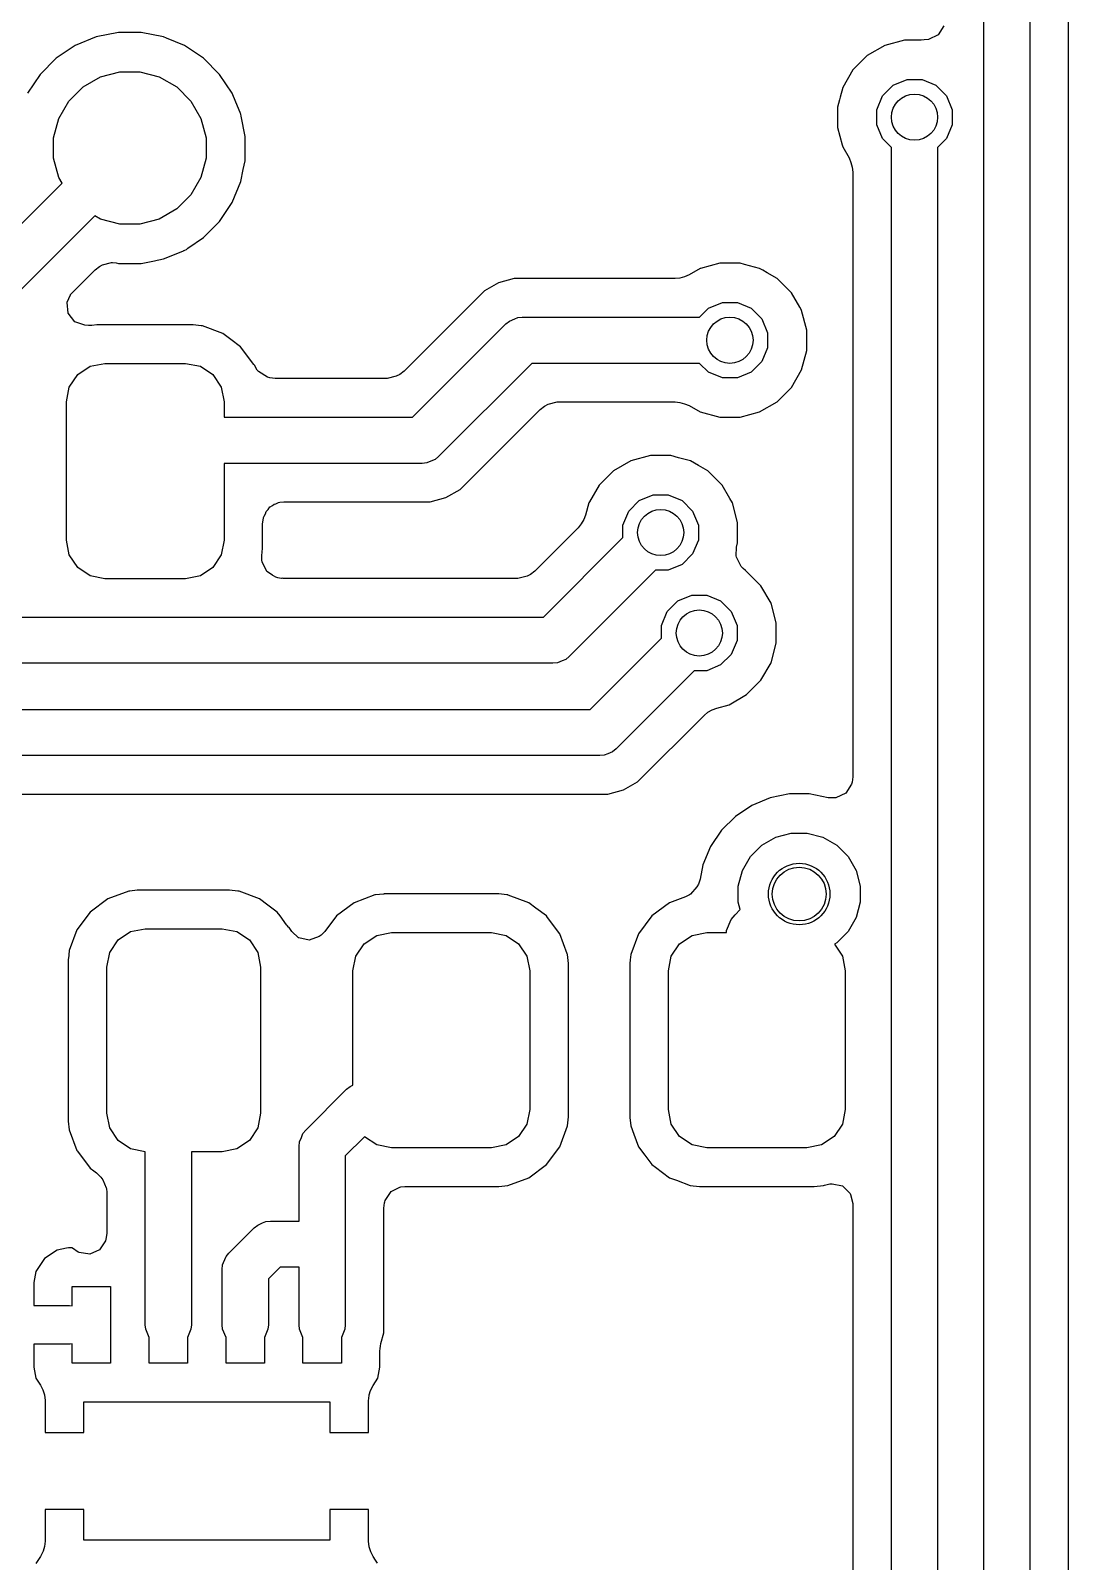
# Model space of a CAD drawing. Header units: inches. Extents: x 0.01 to 5.35, y 0.01 to 3.37.
# Drawn here: x 3.3244 to 3.59, y 1.2456 to 1.6374 of the extents above; entities that cross this region are included whole.
import ezdxf

# ---------------------------------------------------------------- set-up
doc = ezdxf.new("R2010")
doc.units = ezdxf.units.IN
doc.header["$MEASUREMENT"] = 0
doc.layers.add('BLACK', color=250, linetype='CONTINUOUS')

msp = doc.modelspace()

# ---------------------------------------------------------------- linework, layer by layer
at = {"layer": 'BLACK', "linetype": 'CONTINUOUS'}
for p, q in [((3.59, 1.23681), (3.59, 1.75319)), ((3.56835, 1.23724), (3.56835, 1.74945)), ((3.58016, 1.74945), (3.58016, 1.23724)), ((3.55813, 1.63857), (3.55664, 1.63625)), ((3.34122, 1.63573), (3.33585, 1.63351)), ((3.34693, 1.63687), (3.34122, 1.63573)), ((3.34122, 1.63573), (3.34122, 1.63573)), ((3.35275, 1.63687), (3.34693, 1.63687)), ((3.34693, 1.63687), (3.34693, 1.63687)), ((3.34693, 1.63687), (3.34693, 1.63687)), ((3.35846, 1.63573), (3.35275, 1.63687)), ((3.35275, 1.63687), (3.35275, 1.63687)), ((3.35275, 1.63687), (3.35275, 1.63687)), ((3.35919, 1.63543), (3.35846, 1.63573)), ((3.35846, 1.63573), (3.35846, 1.63573)), ((3.35846, 1.63573), (3.35846, 1.63573)), ((3.35846, 1.63573), (3.35846, 1.63573)), ((3.36384, 1.63351), (3.35919, 1.63543)), ((3.54804, 1.6349), (3.54302, 1.63356)), ((3.55237, 1.6349), (3.54804, 1.6349)), ((3.5531, 1.63496), (3.55237, 1.6349)), ((3.55417, 1.63512), (3.5531, 1.63496)), ((3.55664, 1.63625), (3.55417, 1.63512)), ((3.33101, 1.63027), (3.32689, 1.62616)), ((3.33585, 1.63351), (3.33101, 1.63027)), ((3.33101, 1.63027), (3.33101, 1.63027)), ((3.33101, 1.63027), (3.33101, 1.63027)), ((3.33585, 1.63351), (3.33585, 1.63351)), ((3.33585, 1.63351), (3.33585, 1.63351)), ((3.36868, 1.63027), (3.36384, 1.63351)), ((3.36384, 1.63351), (3.36384, 1.63351)), ((3.36384, 1.63351), (3.36384, 1.63351)), ((3.36384, 1.63351), (3.36384, 1.63351)), ((3.36384, 1.63351), (3.36384, 1.63351)), ((3.37279, 1.62616), (3.36868, 1.63027)), ((3.36868, 1.63027), (3.36868, 1.63027)), ((3.36868, 1.63027), (3.36868, 1.63027)), ((3.53853, 1.63096), (3.53486, 1.6273)), ((3.54302, 1.63356), (3.53853, 1.63096)), ((3.53853, 1.63096), (3.53853, 1.63096)), ((3.53853, 1.63096), (3.53853, 1.63096)), ((3.54302, 1.63356), (3.54302, 1.63356)), ((3.32689, 1.62616), (3.32366, 1.62132)), ((3.32689, 1.62616), (3.32689, 1.62616)), ((3.32689, 1.62616), (3.32689, 1.62616)), ((3.34231, 1.62551), (3.34727, 1.62684)), ((3.34727, 1.62684), (3.35241, 1.62684)), ((3.35241, 1.62684), (3.35738, 1.62551)), ((3.37603, 1.62132), (3.37279, 1.62616)), ((3.37279, 1.62616), (3.37279, 1.62616)), ((3.37279, 1.62616), (3.37279, 1.62616)), ((3.53486, 1.6273), (3.53227, 1.6228)), ((3.53486, 1.6273), (3.53486, 1.6273)), ((3.53486, 1.6273), (3.53486, 1.6273)), ((3.33423, 1.61931), (3.33786, 1.62294)), ((3.33786, 1.62294), (3.34231, 1.62551)), ((3.35738, 1.62551), (3.36183, 1.62294)), ((3.36183, 1.62294), (3.36546, 1.61931)), ((3.53227, 1.6228), (3.5316, 1.62033)), ((3.53227, 1.6228), (3.53227, 1.6228)), ((3.53227, 1.6228), (3.53227, 1.6228)), ((3.53227, 1.6228), (3.53227, 1.6228)), ((3.54245, 1.62067), (3.54516, 1.62338)), ((3.54516, 1.62338), (3.54871, 1.62485)), ((3.54871, 1.62485), (3.55255, 1.62485)), ((3.55255, 1.62485), (3.5561, 1.62338)), ((3.5561, 1.62338), (3.55881, 1.62067)), ((3.33166, 1.61486), (3.33423, 1.61931)), ((3.36546, 1.61931), (3.36803, 1.61486)), ((3.37697, 1.61905), (3.37603, 1.62132)), ((3.37603, 1.62132), (3.37603, 1.62132)), ((3.37603, 1.62132), (3.37603, 1.62132)), ((3.37808, 1.61636), (3.37697, 1.61905)), ((3.53142, 1.61964), (3.53093, 1.61779)), ((3.5316, 1.62033), (3.53142, 1.61964)), ((3.54098, 1.61712), (3.54245, 1.62067)), ((3.55881, 1.62067), (3.56028, 1.61712)), ((3.33033, 1.60989), (3.33166, 1.61486)), ((3.36803, 1.61486), (3.36936, 1.60989)), ((3.37816, 1.61616), (3.37808, 1.61636)), ((3.37824, 1.61599), (3.37816, 1.61616)), ((3.37825, 1.61594), (3.37824, 1.61599)), ((3.37834, 1.6155), (3.37825, 1.61594)), ((3.37825, 1.61594), (3.37825, 1.61594)), ((3.37939, 1.61023), (3.37834, 1.6155)), ((3.53093, 1.61779), (3.53093, 1.61779)), ((3.53093, 1.61779), (3.53093, 1.6126)), ((3.54098, 1.61328), (3.54098, 1.61712)), ((3.56028, 1.61712), (3.56028, 1.61328)), ((3.37939, 1.60441), (3.37939, 1.61023)), ((3.53093, 1.6126), (3.53211, 1.60816)), ((3.54245, 1.60973), (3.54098, 1.61328)), ((3.56028, 1.61328), (3.55881, 1.60973)), ((3.33033, 1.60475), (3.33033, 1.60989)), ((3.36936, 1.60989), (3.36936, 1.60475)), ((3.53211, 1.60816), (3.53227, 1.60759)), ((3.53227, 1.60759), (3.53227, 1.60759)), ((3.53227, 1.60759), (3.53389, 1.60479)), ((3.54472, 1.60745), (3.54245, 1.60973)), ((3.54472, 1.09945), (3.54472, 1.60745)), ((3.55881, 1.60973), (3.55654, 1.60745)), ((3.55654, 1.60745), (3.55654, 1.10189)), ((3.33166, 1.59979), (3.33033, 1.60475)), ((3.36936, 1.60475), (3.36803, 1.59979)), ((3.37887, 1.60179), (3.37932, 1.60404)), ((3.37932, 1.60404), (3.37939, 1.60441)), ((3.53389, 1.60479), (3.53437, 1.60361)), ((3.53437, 1.60361), (3.5347, 1.60241)), ((3.5347, 1.60241), (3.53486, 1.60115)), ((3.3325, 1.59833), (3.33166, 1.59979)), ((3.36803, 1.59979), (3.36546, 1.59534)), ((3.37603, 1.59333), (3.37825, 1.5987)), ((3.37825, 1.5987), (3.37887, 1.60179)), ((3.53486, 1.60115), (3.53486, 1.44639)), ((3.30724, 1.57307), (3.3325, 1.59833)), ((3.36546, 1.59534), (3.36183, 1.59171)), ((3.36183, 1.59171), (3.35738, 1.58914)), ((3.37279, 1.58849), (3.37603, 1.59333)), ((3.34085, 1.58998), (3.31386, 1.56299)), ((3.34231, 1.58914), (3.34085, 1.58998)), ((3.34727, 1.58781), (3.34231, 1.58914)), ((3.35241, 1.58781), (3.34727, 1.58781)), ((3.35738, 1.58914), (3.35241, 1.58781)), ((3.36868, 1.58437), (3.37279, 1.58849)), ((3.36465, 1.58168), (3.36868, 1.58437)), ((3.35724, 1.57867), (3.35846, 1.57891)), ((3.35846, 1.57891), (3.3634, 1.58095)), ((3.3634, 1.58095), (3.36358, 1.58103)), ((3.36358, 1.58103), (3.36369, 1.58107)), ((3.36369, 1.58107), (3.36375, 1.5811)), ((3.36375, 1.5811), (3.36393, 1.58118)), ((3.36393, 1.58118), (3.3643, 1.58133)), ((3.3643, 1.58133), (3.36465, 1.58168)), ((3.33516, 1.57034), (3.34097, 1.57615)), ((3.34097, 1.57615), (3.34208, 1.57699)), ((3.34208, 1.57699), (3.34281, 1.57738)), ((3.34281, 1.57738), (3.34511, 1.57798)), ((3.34511, 1.57798), (3.34537, 1.57798)), ((3.34537, 1.57798), (3.34637, 1.57789)), ((3.34637, 1.57789), (3.34693, 1.57778)), ((3.34693, 1.57778), (3.34693, 1.57778)), ((3.34693, 1.57778), (3.35275, 1.57778)), ((3.35275, 1.57778), (3.35618, 1.57846)), ((3.35275, 1.57778), (3.35275, 1.57778)), ((3.35618, 1.57846), (3.35683, 1.57859)), ((3.35683, 1.57859), (3.35724, 1.57867)), ((3.35683, 1.57859), (3.35683, 1.57859)), ((3.49298, 1.57485), (3.4918, 1.57437)), ((3.49578, 1.57647), (3.49298, 1.57485)), ((3.49585, 1.57649), (3.49578, 1.57647)), ((3.50079, 1.57781), (3.49585, 1.57649)), ((3.50598, 1.57781), (3.50079, 1.57781)), ((3.50079, 1.57781), (3.50079, 1.57781)), ((3.50715, 1.5775), (3.50598, 1.57781)), ((3.50598, 1.57781), (3.50598, 1.57781)), ((3.51099, 1.57647), (3.50715, 1.5775)), ((3.50715, 1.5775), (3.50715, 1.5775)), ((3.5118, 1.57601), (3.51099, 1.57647)), ((3.51288, 1.57538), (3.5118, 1.57601)), ((3.51548, 1.57388), (3.51288, 1.57538)), ((3.44415, 1.5728), (3.44055, 1.57073)), ((3.44816, 1.57388), (3.44415, 1.5728)), ((3.44415, 1.5728), (3.44415, 1.5728)), ((3.48934, 1.57388), (3.44816, 1.57388)), ((3.4906, 1.57404), (3.48934, 1.57388)), ((3.4918, 1.57437), (3.4906, 1.57404)), ((3.51915, 1.57021), (3.51548, 1.57388)), ((3.3338, 1.56777), (3.33381, 1.56783)), ((3.33404, 1.56503), (3.3338, 1.56777)), ((3.33381, 1.56783), (3.33466, 1.56976)), ((3.33466, 1.56976), (3.33468, 1.56978)), ((3.33468, 1.56978), (3.33516, 1.57034)), ((3.44055, 1.57073), (3.42004, 1.55021)), ((3.44055, 1.57073), (3.44055, 1.57073)), ((3.44055, 1.57073), (3.44055, 1.57073)), ((3.49792, 1.56629), (3.50147, 1.56776)), ((3.50147, 1.56776), (3.50531, 1.56776)), ((3.50531, 1.56776), (3.50885, 1.56629)), ((3.52126, 1.56656), (3.51915, 1.57021)), ((3.33573, 1.56285), (3.33404, 1.56503)), ((3.44696, 1.56302), (3.44835, 1.5636)), ((3.44835, 1.5636), (3.44908, 1.5639)), ((3.44908, 1.5639), (3.45024, 1.56402)), ((3.45024, 1.56402), (3.49564, 1.56402)), ((3.49564, 1.56402), (3.49792, 1.56629)), ((3.50885, 1.56629), (3.51157, 1.56358)), ((3.51157, 1.56358), (3.51304, 1.56003)), ((3.5216, 1.56597), (3.52126, 1.56656)), ((3.52175, 1.56572), (3.5216, 1.56597)), ((3.52309, 1.5607), (3.52175, 1.56572)), ((3.33832, 1.56194), (3.33573, 1.56285)), ((3.33928, 1.56189), (3.33832, 1.56194)), ((3.34007, 1.56191), (3.33928, 1.56189)), ((3.34142, 1.56205), (3.34007, 1.56191)), ((3.34144, 1.56206), (3.34142, 1.56205)), ((3.34156, 1.56207), (3.34144, 1.56206)), ((3.366, 1.56207), (3.34156, 1.56207)), ((3.36809, 1.56184), (3.366, 1.56207)), ((3.366, 1.56207), (3.366, 1.56207)), ((3.366, 1.56207), (3.366, 1.56207)), ((3.366, 1.56207), (3.366, 1.56207)), ((3.36831, 1.56183), (3.36809, 1.56184)), ((3.36843, 1.56178), (3.36831, 1.56183)), ((3.37365, 1.55983), (3.36843, 1.56178)), ((3.3757, 1.55831), (3.37365, 1.55983)), ((3.37365, 1.55983), (3.37365, 1.55983)), ((3.37365, 1.55983), (3.37365, 1.55983)), ((3.37365, 1.55983), (3.37365, 1.55983)), ((3.4222, 1.53843), (3.44606, 1.56229)), ((3.44606, 1.56229), (3.44696, 1.56302)), ((3.51304, 1.56003), (3.51304, 1.55619)), ((3.52309, 1.55552), (3.52309, 1.5607)), ((3.37819, 1.55644), (3.3757, 1.55831)), ((3.38159, 1.5519), (3.37819, 1.55644)), ((3.37819, 1.55644), (3.37819, 1.55644)), ((3.37819, 1.55644), (3.37819, 1.55644)), ((3.51304, 1.55619), (3.51157, 1.55264)), ((3.52175, 1.5505), (3.52309, 1.55552)), ((3.33649, 1.54932), (3.33968, 1.55146)), ((3.33968, 1.55146), (3.34344, 1.5522)), ((3.34344, 1.5522), (3.36411, 1.5522)), ((3.36411, 1.5522), (3.36788, 1.55146)), ((3.36788, 1.55146), (3.37107, 1.54932)), ((3.38179, 1.55163), (3.38159, 1.5519)), ((3.38159, 1.5519), (3.38159, 1.5519)), ((3.38159, 1.5519), (3.38159, 1.5519)), ((3.38159, 1.5519), (3.38159, 1.5519)), ((3.3818, 1.55162), (3.38179, 1.55163)), ((3.38183, 1.55158), (3.3818, 1.55162)), ((3.38245, 1.55049), (3.38183, 1.55158)), ((3.45268, 1.5522), (3.42882, 1.52834)), ((3.49564, 1.5522), (3.45268, 1.5522)), ((3.49792, 1.54993), (3.49564, 1.5522)), ((3.51157, 1.55264), (3.50885, 1.54993)), ((3.33435, 1.54613), (3.33649, 1.54932)), ((3.37107, 1.54932), (3.37321, 1.54613)), ((3.38275, 1.55015), (3.38245, 1.55049)), ((3.38506, 1.54866), (3.38275, 1.55015)), ((3.38565, 1.54849), (3.38506, 1.54866)), ((3.38703, 1.54829), (3.38565, 1.54849)), ((3.41568, 1.54829), (3.38703, 1.54829)), ((3.41802, 1.54888), (3.41568, 1.54829)), ((3.41893, 1.54938), (3.41802, 1.54888)), ((3.42004, 1.55021), (3.41893, 1.54938)), ((3.50147, 1.54846), (3.49792, 1.54993)), ((3.50531, 1.54846), (3.50147, 1.54846)), ((3.50885, 1.54993), (3.50531, 1.54846)), ((3.51915, 1.54601), (3.52175, 1.5505)), ((3.3336, 1.54236), (3.33435, 1.54613)), ((3.37321, 1.54613), (3.37396, 1.54236)), ((3.51548, 1.54234), (3.51915, 1.54601)), ((3.3336, 1.50693), (3.3336, 1.54236)), ((3.37396, 1.54236), (3.37396, 1.53843)), ((3.43433, 1.5199), (3.45484, 1.54042)), ((3.45484, 1.54042), (3.45595, 1.54125)), ((3.45595, 1.54125), (3.45686, 1.54175)), ((3.45686, 1.54175), (3.4592, 1.54234)), ((3.4592, 1.54234), (3.48934, 1.54234)), ((3.48934, 1.54234), (3.4906, 1.54218)), ((3.4906, 1.54218), (3.4918, 1.54185)), ((3.4918, 1.54185), (3.49298, 1.54137)), ((3.49298, 1.54137), (3.49578, 1.53975)), ((3.49578, 1.53975), (3.49578, 1.53975)), ((3.49578, 1.53975), (3.49578, 1.53975)), ((3.49578, 1.53975), (3.50079, 1.53841)), ((3.50598, 1.53841), (3.51099, 1.53975)), ((3.51099, 1.53975), (3.51548, 1.54234)), ((3.37396, 1.53843), (3.4222, 1.53843)), ((3.50079, 1.53841), (3.50079, 1.53841)), ((3.50079, 1.53841), (3.50598, 1.53841)), ((3.50598, 1.53841), (3.50598, 1.53841)), ((3.42882, 1.52834), (3.42793, 1.52761)), ((3.48308, 1.5286), (3.47806, 1.52726)), ((3.48826, 1.5286), (3.48308, 1.5286)), ((3.49027, 1.52806), (3.48826, 1.5286)), ((3.48826, 1.5286), (3.48826, 1.5286)), ((3.49328, 1.52726), (3.49027, 1.52806)), ((3.42465, 1.52661), (3.37396, 1.52661)), ((3.37396, 1.52661), (3.37396, 1.50693)), ((3.4258, 1.52673), (3.42465, 1.52661)), ((3.42684, 1.52716), (3.4258, 1.52673)), ((3.42793, 1.52761), (3.42684, 1.52716)), ((3.47357, 1.52467), (3.4699, 1.521)), ((3.47806, 1.52726), (3.47357, 1.52467)), ((3.47357, 1.52467), (3.47357, 1.52467)), ((3.47357, 1.52467), (3.47357, 1.52467)), ((3.47806, 1.52726), (3.47806, 1.52726)), ((3.49538, 1.52605), (3.49328, 1.52726)), ((3.49777, 1.52467), (3.49538, 1.52605)), ((3.50144, 1.521), (3.49777, 1.52467)), ((3.4699, 1.521), (3.46745, 1.51675)), ((3.4699, 1.521), (3.4699, 1.521)), ((3.4699, 1.521), (3.4699, 1.521)), ((3.4699, 1.521), (3.4699, 1.521)), ((3.50338, 1.51763), (3.50144, 1.521)), ((3.38638, 1.51582), (3.38674, 1.51615)), ((3.38674, 1.51615), (3.38719, 1.51623)), ((3.38719, 1.51623), (3.38789, 1.51658)), ((3.38789, 1.51658), (3.38819, 1.51664)), ((3.38819, 1.51664), (3.38923, 1.51675)), ((3.38923, 1.51675), (3.42672, 1.51675)), ((3.42672, 1.51675), (3.43073, 1.51783)), ((3.42672, 1.51675), (3.42672, 1.51675)), ((3.43073, 1.51783), (3.43433, 1.5199)), ((3.46731, 1.5165), (3.46647, 1.51338)), ((3.46745, 1.51675), (3.46731, 1.5165)), ((3.46731, 1.5165), (3.46731, 1.5165)), ((3.46731, 1.5165), (3.46731, 1.5165)), ((3.47749, 1.51437), (3.4802, 1.51708)), ((3.4802, 1.51708), (3.48375, 1.51855)), ((3.48375, 1.51855), (3.48759, 1.51855)), ((3.48759, 1.51855), (3.49114, 1.51708)), ((3.49114, 1.51708), (3.49385, 1.51437)), ((3.50403, 1.5165), (3.50338, 1.51763)), ((3.50537, 1.51149), (3.50403, 1.5165)), ((3.50403, 1.5165), (3.50403, 1.5165)), ((3.38382, 1.51117), (3.38402, 1.51254)), ((3.38402, 1.51254), (3.38408, 1.51276)), ((3.38408, 1.51276), (3.38419, 1.51313)), ((3.38419, 1.51313), (3.38454, 1.51368)), ((3.38454, 1.51368), (3.38471, 1.5143)), ((3.38471, 1.5143), (3.38527, 1.51481)), ((3.38527, 1.51481), (3.38568, 1.51545)), ((3.38568, 1.51545), (3.38573, 1.51549)), ((3.38573, 1.51549), (3.38638, 1.51582)), ((3.46598, 1.5122), (3.46536, 1.51112)), ((3.46647, 1.51338), (3.46598, 1.5122)), ((3.47602, 1.51082), (3.47749, 1.51437)), ((3.49385, 1.51437), (3.49532, 1.51082)), ((3.38382, 1.50504), (3.38382, 1.51117)), ((3.46459, 1.51011), (3.45351, 1.49903)), ((3.46536, 1.51112), (3.46459, 1.51011)), ((3.47602, 1.5076), (3.47602, 1.51082)), ((3.49532, 1.51082), (3.49532, 1.50698)), ((3.50537, 1.5063), (3.50537, 1.51149)), ((3.33435, 1.50316), (3.3336, 1.50693)), ((3.37396, 1.50693), (3.37321, 1.50316)), ((3.38367, 1.50369), (3.38382, 1.50504)), ((3.45566, 1.48724), (3.47602, 1.5076)), ((3.49532, 1.50698), (3.49385, 1.50343)), ((3.50498, 1.50295), (3.50506, 1.50514)), ((3.50506, 1.50514), (3.50537, 1.5063)), ((3.33649, 1.49997), (3.33435, 1.50316)), ((3.37321, 1.50316), (3.37107, 1.49997)), ((3.38362, 1.50316), (3.38367, 1.50369)), ((3.38365, 1.50186), (3.38362, 1.50316)), ((3.38373, 1.5014), (3.38365, 1.50186)), ((3.38373, 1.50137), (3.38373, 1.5014)), ((3.38486, 1.49895), (3.38373, 1.50137)), ((3.49114, 1.50071), (3.48759, 1.49924)), ((3.49385, 1.50343), (3.49114, 1.50071)), ((3.50505, 1.50261), (3.50498, 1.50295)), ((3.50631, 1.50017), (3.50505, 1.50261)), ((3.33968, 1.49784), (3.33649, 1.49997)), ((3.34344, 1.49709), (3.33968, 1.49784)), ((3.36411, 1.49709), (3.34344, 1.49709)), ((3.36788, 1.49784), (3.36411, 1.49709)), ((3.37107, 1.49997), (3.36788, 1.49784)), ((3.38638, 1.49798), (3.38486, 1.49895)), ((3.38646, 1.49788), (3.38638, 1.49798)), ((3.38658, 1.49785), (3.38646, 1.49788)), ((3.38717, 1.49747), (3.38658, 1.49785)), ((3.38773, 1.4973), (3.38717, 1.49747)), ((3.38852, 1.49714), (3.38773, 1.4973)), ((3.38882, 1.49719), (3.38852, 1.49714)), ((3.3891, 1.49711), (3.38882, 1.49719)), ((3.44914, 1.49711), (3.3891, 1.49711)), ((3.45148, 1.4977), (3.44914, 1.49711)), ((3.45181, 1.49788), (3.45148, 1.4977)), ((3.45239, 1.4982), (3.45181, 1.49788)), ((3.45351, 1.49903), (3.45239, 1.4982)), ((3.48437, 1.49924), (3.46229, 1.47716)), ((3.48759, 1.49924), (3.48437, 1.49924)), ((3.50674, 1.49972), (3.50631, 1.50017)), ((3.50742, 1.49918), (3.50674, 1.49972)), ((3.5074, 1.49916), (3.50742, 1.49918)), ((3.50765, 1.49896), (3.5074, 1.49916)), ((3.51132, 1.49529), (3.50765, 1.49896)), ((3.50765, 1.49896), (3.50765, 1.49896)), ((3.50765, 1.49896), (3.50765, 1.49896)), ((3.49009, 1.49138), (3.49364, 1.49285)), ((3.49364, 1.49285), (3.49748, 1.49285)), ((3.49748, 1.49285), (3.50102, 1.49138)), ((3.51392, 1.4908), (3.51132, 1.49529)), ((3.48737, 1.48866), (3.49009, 1.49138)), ((3.50102, 1.49138), (3.50374, 1.48866)), ((3.51526, 1.48579), (3.51392, 1.4908)), ((3.26075, 1.48724), (3.45566, 1.48724)), ((3.4859, 1.48511), (3.48737, 1.48866)), ((3.4859, 1.48189), (3.4859, 1.48511)), ((3.50374, 1.48866), (3.50521, 1.48511)), ((3.50521, 1.48511), (3.50521, 1.48127)), ((3.51526, 1.4806), (3.51526, 1.48579)), ((3.46763, 1.46362), (3.4859, 1.48189)), ((3.50521, 1.48127), (3.50374, 1.47773)), ((3.46229, 1.47716), (3.46139, 1.47643)), ((3.50374, 1.47773), (3.50102, 1.47501)), ((3.51392, 1.47559), (3.51526, 1.4806)), ((3.45811, 1.47543), (3.25831, 1.47543)), ((3.45926, 1.47555), (3.45811, 1.47543)), ((3.46045, 1.47604), (3.45926, 1.47555)), ((3.46139, 1.47643), (3.46045, 1.47604)), ((3.49425, 1.47354), (3.47425, 1.45354)), ((3.49748, 1.47354), (3.49425, 1.47354)), ((3.50102, 1.47501), (3.49748, 1.47354)), ((3.51132, 1.47109), (3.51392, 1.47559)), ((3.50765, 1.46743), (3.51132, 1.47109)), ((3.50316, 1.46483), (3.50765, 1.46743)), ((3.26212, 1.46362), (3.46763, 1.46362)), ((3.47976, 1.4451), (3.49677, 1.46211)), ((3.49677, 1.46211), (3.49778, 1.46289)), ((3.49778, 1.46289), (3.49886, 1.46351)), ((3.49886, 1.46351), (3.50003, 1.46399)), ((3.50003, 1.46399), (3.50316, 1.46483)), ((3.50316, 1.46483), (3.50316, 1.46483)), ((3.50316, 1.46483), (3.50316, 1.46483)), ((3.47425, 1.45354), (3.47336, 1.45281)), ((3.47008, 1.45181), (3.26212, 1.45181)), ((3.47123, 1.45192), (3.47008, 1.45181)), ((3.47211, 1.45229), (3.47123, 1.45192)), ((3.47336, 1.45281), (3.47211, 1.45229)), ((3.53486, 1.44639), (3.53466, 1.44501)), ((3.26842, 1.44195), (3.47215, 1.44195)), ((3.47215, 1.44195), (3.47616, 1.44302)), ((3.47215, 1.44195), (3.47215, 1.44195)), ((3.47616, 1.44302), (3.47976, 1.4451)), ((3.5186, 1.44199), (3.51365, 1.441)), ((3.52364, 1.44199), (3.5186, 1.44199)), ((3.5186, 1.44199), (3.5186, 1.44199)), ((3.5186, 1.44199), (3.5186, 1.44199)), ((3.52851, 1.44102), (3.52364, 1.44199)), ((3.52364, 1.44199), (3.52364, 1.44199)), ((3.52364, 1.44199), (3.52364, 1.44199)), ((3.53302, 1.44217), (3.53052, 1.44103)), ((3.53451, 1.44449), (3.53302, 1.44217)), ((3.53466, 1.44501), (3.53451, 1.44449)), ((3.50899, 1.43907), (3.5048, 1.43627)), ((3.51365, 1.441), (3.50899, 1.43907)), ((3.50899, 1.43907), (3.50899, 1.43907)), ((3.51365, 1.441), (3.51365, 1.441)), ((3.51365, 1.441), (3.51365, 1.441)), ((3.53015, 1.44098), (3.52851, 1.44102)), ((3.53052, 1.44103), (3.53015, 1.44098)), ((3.5048, 1.43627), (3.50123, 1.4327)), ((3.5048, 1.43627), (3.5048, 1.43627)), ((3.5048, 1.43627), (3.5048, 1.43627)), ((3.50123, 1.4327), (3.49843, 1.42851)), ((3.50123, 1.4327), (3.50123, 1.4327)), ((3.50123, 1.4327), (3.50123, 1.4327)), ((3.51154, 1.42887), (3.5151, 1.43093)), ((3.5151, 1.43093), (3.51907, 1.43199)), ((3.51907, 1.43199), (3.52318, 1.43199)), ((3.52318, 1.43199), (3.52715, 1.43093)), ((3.52715, 1.43093), (3.53071, 1.42887)), ((3.49843, 1.42851), (3.4965, 1.42385)), ((3.49843, 1.42851), (3.49843, 1.42851)), ((3.50863, 1.42596), (3.51154, 1.42887)), ((3.53071, 1.42887), (3.53362, 1.42596)), ((3.4965, 1.42385), (3.49577, 1.4202)), ((3.4965, 1.42385), (3.4965, 1.42385)), ((3.4965, 1.42385), (3.4965, 1.42385)), ((3.50551, 1.41843), (3.50657, 1.4224)), ((3.50657, 1.4224), (3.50863, 1.42596)), ((3.53362, 1.42596), (3.53567, 1.4224)), ((3.53567, 1.4224), (3.53674, 1.41843)), ((3.49495, 1.41819), (3.4933, 1.41637)), ((3.49531, 1.41888), (3.49495, 1.41819)), ((3.49577, 1.4202), (3.49531, 1.41888)), ((3.50551, 1.41432), (3.50551, 1.41843)), ((3.53674, 1.41843), (3.53674, 1.41432)), ((3.34424, 1.41515), (3.3397, 1.41175)), ((3.34955, 1.41713), (3.34424, 1.41515)), ((3.34424, 1.41515), (3.34424, 1.41515)), ((3.34424, 1.41515), (3.34424, 1.41515)), ((3.34981, 1.41716), (3.34955, 1.41713)), ((3.35175, 1.41737), (3.34981, 1.41716)), ((3.35182, 1.41738), (3.35175, 1.41737)), ((3.35189, 1.41738), (3.35182, 1.41738)), ((3.37535, 1.41738), (3.35189, 1.41738)), ((3.37744, 1.41716), (3.37535, 1.41738)), ((3.37535, 1.41738), (3.37535, 1.41738)), ((3.37535, 1.41738), (3.37535, 1.41738)), ((3.37535, 1.41738), (3.37535, 1.41738)), ((3.37766, 1.41715), (3.37744, 1.41716)), ((3.37778, 1.4171), (3.37766, 1.41715)), ((3.383, 1.41515), (3.37778, 1.4171)), ((3.38301, 1.41515), (3.383, 1.41515)), ((3.383, 1.41515), (3.383, 1.41515)), ((3.38511, 1.41357), (3.38301, 1.41515)), ((3.38301, 1.41515), (3.38301, 1.41515)), ((3.41254, 1.41615), (3.40723, 1.41417)), ((3.41269, 1.41616), (3.41254, 1.41615)), ((3.41475, 1.41638), (3.41269, 1.41616)), ((3.41481, 1.41639), (3.41475, 1.41638)), ((3.41489, 1.4164), (3.41481, 1.41639)), ((3.44425, 1.4164), (3.41489, 1.4164)), ((3.44633, 1.41617), (3.44425, 1.4164)), ((3.44425, 1.4164), (3.44425, 1.4164)), ((3.44425, 1.4164), (3.44425, 1.4164)), ((3.44425, 1.4164), (3.44425, 1.4164)), ((3.44656, 1.41616), (3.44633, 1.41617)), ((3.44668, 1.41611), (3.44656, 1.41616)), ((3.4519, 1.41417), (3.44668, 1.41611)), ((3.49204, 1.41569), (3.48794, 1.41417)), ((3.49301, 1.41618), (3.49204, 1.41569)), ((3.4933, 1.41637), (3.49301, 1.41618)), ((3.50602, 1.41241), (3.50551, 1.41432)), ((3.53674, 1.41432), (3.53567, 1.41035)), ((3.3397, 1.41175), (3.33631, 1.40722)), ((3.3397, 1.41175), (3.3397, 1.41175)), ((3.38754, 1.41175), (3.38511, 1.41357)), ((3.38828, 1.41077), (3.38754, 1.41175)), ((3.38754, 1.41175), (3.38754, 1.41175)), ((3.38995, 1.40854), (3.38828, 1.41077)), ((3.40269, 1.41077), (3.39974, 1.40682)), ((3.40723, 1.41417), (3.40269, 1.41077)), ((3.40723, 1.41417), (3.40723, 1.41417)), ((3.40723, 1.41417), (3.40723, 1.41417)), ((3.45376, 1.41278), (3.4519, 1.41417)), ((3.4519, 1.41417), (3.4519, 1.41417)), ((3.4519, 1.41417), (3.4519, 1.41417)), ((3.4519, 1.41417), (3.4519, 1.41417)), ((3.45644, 1.41077), (3.45376, 1.41278)), ((3.45673, 1.41038), (3.45644, 1.41077)), ((3.45644, 1.41077), (3.45644, 1.41077)), ((3.45983, 1.40623), (3.45673, 1.41038)), ((3.4834, 1.41077), (3.48001, 1.40623)), ((3.48794, 1.41417), (3.4834, 1.41077)), ((3.4834, 1.41077), (3.4834, 1.41077)), ((3.48794, 1.41417), (3.48794, 1.41417)), ((3.48794, 1.41417), (3.48794, 1.41417)), ((3.50373, 1.40991), (3.50471, 1.4111)), ((3.50471, 1.4111), (3.50602, 1.41241)), ((3.53567, 1.41035), (3.53362, 1.40679)), ((3.33631, 1.40722), (3.33433, 1.40191)), ((3.33631, 1.40722), (3.33631, 1.40722)), ((3.34682, 1.40464), (3.35001, 1.40677)), ((3.35001, 1.40677), (3.35378, 1.40752)), ((3.35378, 1.40752), (3.37346, 1.40752)), ((3.37346, 1.40752), (3.37723, 1.40677)), ((3.37723, 1.40677), (3.38042, 1.40464)), ((3.39009, 1.40834), (3.38995, 1.40854)), ((3.39043, 1.40794), (3.39009, 1.40834)), ((3.39061, 1.40783), (3.39043, 1.40794)), ((3.39129, 1.40678), (3.39061, 1.40783)), ((3.39303, 1.40515), (3.39129, 1.40678)), ((3.39974, 1.40682), (3.39876, 1.40584)), ((3.41301, 1.40579), (3.41677, 1.40654)), ((3.41677, 1.40654), (3.44236, 1.40654)), ((3.44236, 1.40654), (3.44613, 1.40579)), ((3.49371, 1.40579), (3.49748, 1.40654)), ((3.49748, 1.40654), (3.5025, 1.40654)), ((3.5025, 1.40654), (3.50255, 1.40707)), ((3.50255, 1.40707), (3.50373, 1.40991)), ((3.53362, 1.40679), (3.53071, 1.40388)), ((3.34469, 1.40144), (3.34682, 1.40464)), ((3.38042, 1.40464), (3.38256, 1.40144)), ((3.39305, 1.40514), (3.39303, 1.40515)), ((3.39303, 1.40515), (3.39303, 1.40515)), ((3.39306, 1.40514), (3.39305, 1.40514)), ((3.39574, 1.40455), (3.39306, 1.40514)), ((3.39832, 1.40551), (3.39574, 1.40455)), ((3.39876, 1.40584), (3.39832, 1.40551)), ((3.40768, 1.40046), (3.40981, 1.40365)), ((3.40981, 1.40365), (3.41301, 1.40579)), ((3.44613, 1.40579), (3.44932, 1.40365)), ((3.44932, 1.40365), (3.45146, 1.40046)), ((3.46176, 1.40107), (3.45983, 1.40623)), ((3.45983, 1.40623), (3.45983, 1.40623)), ((3.48001, 1.40623), (3.47803, 1.40092)), ((3.48001, 1.40623), (3.48001, 1.40623)), ((3.48839, 1.40046), (3.49052, 1.40365)), ((3.49052, 1.40365), (3.49371, 1.40579)), ((3.53071, 1.40388), (3.53011, 1.40354)), ((3.53011, 1.40354), (3.53216, 1.40046)), ((3.33419, 1.40065), (3.33407, 1.39956)), ((3.33407, 1.39956), (3.33407, 1.39956)), ((3.33407, 1.39956), (3.33407, 1.39956)), ((3.33407, 1.39956), (3.33407, 1.35839)), ((3.33421, 1.40085), (3.33419, 1.40065)), ((3.33433, 1.40191), (3.33421, 1.40085)), ((3.34394, 1.39768), (3.34469, 1.40144)), ((3.38256, 1.40144), (3.38331, 1.39768)), ((3.40693, 1.39669), (3.40768, 1.40046)), ((3.45146, 1.40046), (3.4522, 1.39669)), ((3.46181, 1.40092), (3.46176, 1.40107)), ((3.46207, 1.39858), (3.46181, 1.40092)), ((3.46207, 1.35938), (3.46207, 1.39858)), ((3.47788, 1.39956), (3.47778, 1.39858)), ((3.47778, 1.39858), (3.47778, 1.39858)), ((3.47778, 1.39858), (3.47778, 1.39858)), ((3.47778, 1.39858), (3.47778, 1.35937)), ((3.47803, 1.40092), (3.47788, 1.39956)), ((3.47788, 1.39956), (3.47788, 1.39956)), ((3.48764, 1.39669), (3.48839, 1.40046)), ((3.53216, 1.40046), (3.53291, 1.39669)), ((3.34394, 1.36028), (3.34394, 1.39768)), ((3.38331, 1.39768), (3.38331, 1.36028)), ((3.40693, 1.36745), (3.40693, 1.39669)), ((3.4522, 1.39669), (3.4522, 1.36126)), ((3.48764, 1.36126), (3.48764, 1.39669)), ((3.53291, 1.39669), (3.53291, 1.36126)), ((3.40621, 1.36715), (3.40693, 1.36745)), ((3.39488, 1.35599), (3.40531, 1.36642)), ((3.40531, 1.36642), (3.40621, 1.36715)), ((3.34469, 1.35651), (3.34394, 1.36028)), ((3.38331, 1.36028), (3.38256, 1.35651)), ((3.4522, 1.36126), (3.45146, 1.35749)), ((3.48839, 1.35749), (3.48764, 1.36126)), ((3.53291, 1.36126), (3.53216, 1.35749)), ((3.33407, 1.35839), (3.33408, 1.35831)), ((3.33408, 1.35831), (3.33409, 1.35825)), ((3.33409, 1.35825), (3.33433, 1.35604)), ((3.33433, 1.35604), (3.33433, 1.35604)), ((3.33433, 1.35604), (3.33631, 1.35073)), ((3.34682, 1.35332), (3.34469, 1.35651)), ((3.38256, 1.35651), (3.38042, 1.35332)), ((3.39414, 1.35509), (3.39488, 1.35599)), ((3.45146, 1.35749), (3.44932, 1.3543)), ((3.45983, 1.35172), (3.46181, 1.35703)), ((3.46181, 1.35703), (3.46207, 1.35938)), ((3.47778, 1.35937), (3.47778, 1.3593)), ((3.47778, 1.3593), (3.47779, 1.35923)), ((3.47779, 1.35923), (3.47803, 1.35703)), ((3.47803, 1.35703), (3.47881, 1.35494)), ((3.49052, 1.3543), (3.48839, 1.35749)), ((3.53216, 1.35749), (3.53003, 1.3543)), ((3.35001, 1.35118), (3.34682, 1.35332)), ((3.38042, 1.35332), (3.37723, 1.35118)), ((3.39315, 1.35181), (3.39326, 1.35296)), ((3.39315, 1.33268), (3.39315, 1.35181)), ((3.39326, 1.35296), (3.39373, 1.35409)), ((3.39373, 1.35409), (3.39414, 1.35509)), ((3.40986, 1.35427), (3.40496, 1.34936)), ((3.41301, 1.35217), (3.40986, 1.35427)), ((3.41677, 1.35142), (3.41301, 1.35217)), ((3.44613, 1.35217), (3.44236, 1.35142)), ((3.44932, 1.3543), (3.44613, 1.35217)), ((3.45644, 1.34718), (3.45983, 1.35172)), ((3.47881, 1.35494), (3.48001, 1.35172)), ((3.48001, 1.35172), (3.48001, 1.35172)), ((3.48001, 1.35172), (3.48166, 1.34952)), ((3.49371, 1.35217), (3.49052, 1.3543)), ((3.49748, 1.35142), (3.49371, 1.35217)), ((3.52684, 1.35217), (3.52307, 1.35142)), ((3.53003, 1.3543), (3.52684, 1.35217)), ((3.33631, 1.35073), (3.33633, 1.3507)), ((3.33633, 1.3507), (3.33635, 1.35067)), ((3.33635, 1.35067), (3.33641, 1.3506)), ((3.33641, 1.3506), (3.3397, 1.3462)), ((3.35378, 1.35043), (3.35001, 1.35118)), ((3.35378, 1.30614), (3.35378, 1.35043)), ((3.37346, 1.35043), (3.36559, 1.35043)), ((3.36559, 1.35043), (3.36559, 1.30614)), ((3.37723, 1.35118), (3.37346, 1.35043)), ((3.40496, 1.34936), (3.40496, 1.30614)), ((3.44236, 1.35142), (3.41677, 1.35142)), ((3.48166, 1.34952), (3.4834, 1.34718)), ((3.52307, 1.35142), (3.49748, 1.35142)), ((3.3397, 1.3462), (3.3397, 1.3462)), ((3.3397, 1.3462), (3.34063, 1.34551)), ((3.34063, 1.34551), (3.34128, 1.34502)), ((3.34128, 1.34502), (3.3414, 1.34493)), ((3.3414, 1.34493), (3.34238, 1.34395)), ((3.34238, 1.34395), (3.34292, 1.34323)), ((3.44659, 1.34181), (3.4519, 1.34379)), ((3.4519, 1.34379), (3.45644, 1.34718)), ((3.4834, 1.34718), (3.4834, 1.34718)), ((3.4834, 1.34718), (3.48436, 1.34646)), ((3.48436, 1.34646), (3.48794, 1.34379)), ((3.48794, 1.34379), (3.48794, 1.34379)), ((3.48794, 1.34379), (3.48971, 1.34313)), ((3.34292, 1.34323), (3.34381, 1.34117)), ((3.34381, 1.34117), (3.34384, 1.34103)), ((3.34384, 1.34103), (3.34385, 1.34091)), ((3.34385, 1.34091), (3.34387, 1.34087)), ((3.34387, 1.34087), (3.34386, 1.34082)), ((3.34386, 1.34082), (3.34392, 1.34016)), ((3.34392, 1.34016), (3.34392, 1.32948)), ((3.41519, 1.33794), (3.41668, 1.34025)), ((3.41668, 1.34025), (3.41674, 1.3403)), ((3.41668, 1.34025), (3.41668, 1.34025)), ((3.41674, 1.3403), (3.41889, 1.34138)), ((3.41889, 1.34138), (3.41919, 1.34144)), ((3.41919, 1.34144), (3.42023, 1.34156)), ((3.42023, 1.34156), (3.44425, 1.34156)), ((3.44425, 1.34156), (3.44659, 1.34181)), ((3.44425, 1.34156), (3.44425, 1.34156)), ((3.48971, 1.34313), (3.49325, 1.34181)), ((3.49325, 1.34181), (3.4956, 1.34156)), ((3.4956, 1.34156), (3.52496, 1.34156)), ((3.52496, 1.34156), (3.5273, 1.34181)), ((3.5273, 1.34181), (3.52762, 1.34192)), ((3.52762, 1.34192), (3.52897, 1.34222)), ((3.52897, 1.34222), (3.52952, 1.34226)), ((3.52952, 1.34226), (3.53221, 1.34167)), ((3.53221, 1.34167), (3.53415, 1.33973)), ((3.41482, 1.33597), (3.41502, 1.33735)), ((3.41482, 1.30407), (3.41482, 1.33597)), ((3.41502, 1.33735), (3.4151, 1.33763)), ((3.4151, 1.33763), (3.41519, 1.33794)), ((3.53415, 1.33973), (3.53426, 1.33952)), ((3.53426, 1.33952), (3.53486, 1.33718)), ((3.53486, 1.33718), (3.53486, 1.09737)), ((3.38255, 1.33168), (3.38379, 1.3322)), ((3.38379, 1.3322), (3.38467, 1.33256)), ((3.38467, 1.33256), (3.38583, 1.33268)), ((3.38583, 1.33268), (3.39315, 1.33268)), ((3.34372, 1.3281), (3.34359, 1.32767)), ((3.34392, 1.32948), (3.34372, 1.3281)), ((3.37519, 1.32449), (3.38165, 1.33095)), ((3.38165, 1.33095), (3.38255, 1.33168)), ((3.33124, 1.32526), (3.32798, 1.32308)), ((3.33367, 1.32574), (3.33124, 1.32526)), ((3.33124, 1.32526), (3.33124, 1.32526)), ((3.33411, 1.32583), (3.33367, 1.32574)), ((3.33508, 1.32583), (3.33411, 1.32583)), ((3.33518, 1.32572), (3.33508, 1.32583)), ((3.33661, 1.32473), (3.33518, 1.32572)), ((3.33688, 1.32461), (3.33661, 1.32473)), ((3.3396, 1.32422), (3.33688, 1.32461)), ((3.34211, 1.32536), (3.3396, 1.32422)), ((3.34359, 1.32767), (3.34211, 1.32536)), ((3.37446, 1.3236), (3.37519, 1.32449)), ((3.32798, 1.32308), (3.32581, 1.31982)), ((3.37346, 1.32031), (3.37358, 1.32147)), ((3.37346, 1.30614), (3.37346, 1.32031)), ((3.37358, 1.32147), (3.37442, 1.32349)), ((3.37442, 1.32349), (3.37446, 1.3236)), ((3.38827, 1.32087), (3.38528, 1.31787)), ((3.39315, 1.32087), (3.38827, 1.32087)), ((3.39315, 1.30614), (3.39315, 1.32087)), ((3.32581, 1.31982), (3.32524, 1.31696)), ((3.32524, 1.31696), (3.32524, 1.31695)), ((3.32524, 1.31695), (3.32524, 1.31106)), ((3.32581, 1.31982), (3.32581, 1.31982)), ((3.38528, 1.31787), (3.38528, 1.30614)), ((3.33508, 1.31097), (3.33508, 1.31598)), ((3.33508, 1.31598), (3.34492, 1.31598)), ((3.34492, 1.31598), (3.34492, 1.2963)), ((3.32524, 1.31106), (3.33442, 1.31106)), ((3.33442, 1.31106), (3.33508, 1.31097)), ((3.35389, 1.30499), (3.35378, 1.30614)), ((3.35476, 1.30289), (3.35389, 1.30499)), ((3.36548, 1.30499), (3.36461, 1.30289)), ((3.36559, 1.30614), (3.36548, 1.30499)), ((3.37358, 1.30499), (3.37346, 1.30614)), ((3.37445, 1.30289), (3.37358, 1.30499)), ((3.38516, 1.30499), (3.38429, 1.30289)), ((3.38528, 1.30614), (3.38516, 1.30499)), ((3.39326, 1.30499), (3.39315, 1.30614)), ((3.39413, 1.30289), (3.39326, 1.30499)), ((3.40485, 1.30499), (3.40398, 1.30289)), ((3.40496, 1.30614), (3.40485, 1.30499)), ((3.33459, 1.30122), (3.32524, 1.30122)), ((3.32524, 1.30122), (3.32524, 1.29533)), ((3.33508, 1.30127), (3.33459, 1.30122)), ((3.33508, 1.2963), (3.33508, 1.30127)), ((3.35476, 1.2963), (3.35476, 1.30289)), ((3.36461, 1.30289), (3.36461, 1.2963)), ((3.37445, 1.2963), (3.37445, 1.30289)), ((3.38429, 1.30289), (3.38429, 1.2963)), ((3.39413, 1.2963), (3.39413, 1.30289)), ((3.40398, 1.30289), (3.40398, 1.2963)), ((3.41388, 1.30007), (3.41396, 1.3007)), ((3.41396, 1.3007), (3.41409, 1.30132)), ((3.41409, 1.30132), (3.41482, 1.30407)), ((3.41384, 1.29943), (3.41388, 1.30007)), ((3.41384, 1.29533), (3.41384, 1.29943)), ((3.32524, 1.29533), (3.32581, 1.29246)), ((3.34492, 1.2963), (3.33508, 1.2963)), ((3.36461, 1.2963), (3.35476, 1.2963)), ((3.38429, 1.2963), (3.37445, 1.2963)), ((3.40398, 1.2963), (3.39413, 1.2963)), ((3.41327, 1.29245), (3.41384, 1.29533)), ((3.32581, 1.29246), (3.32581, 1.29246)), ((3.32581, 1.29246), (3.32581, 1.29246)), ((3.32581, 1.29246), (3.32698, 1.29071)), ((3.32698, 1.29071), (3.32758, 1.28946)), ((3.32758, 1.28946), (3.32797, 1.28821)), ((3.41111, 1.28821), (3.41143, 1.2893)), ((3.41143, 1.2893), (3.41206, 1.29064)), ((3.41206, 1.29064), (3.41327, 1.29245)), ((3.32797, 1.28821), (3.32819, 1.28675)), ((3.32819, 1.28675), (3.32819, 1.27858)), ((3.33803, 1.27858), (3.33803, 1.28646)), ((3.33803, 1.28646), (3.40102, 1.28646)), ((3.40102, 1.28646), (3.40102, 1.27858)), ((3.41087, 1.28668), (3.41106, 1.28805)), ((3.41087, 1.27858), (3.41087, 1.28668)), ((3.41106, 1.28805), (3.41111, 1.28821)), ((3.32819, 1.27858), (3.33803, 1.27858)), ((3.40102, 1.27858), (3.41087, 1.27858)), ((3.33803, 1.2589), (3.32819, 1.2589)), ((3.32819, 1.2589), (3.32819, 1.2508)), ((3.33803, 1.25102), (3.33803, 1.2589)), ((3.41087, 1.2589), (3.40102, 1.2589)), ((3.40102, 1.2589), (3.40102, 1.25102)), ((3.41087, 1.25076), (3.41087, 1.2589)), ((3.32819, 1.2508), (3.32799, 1.24943)), ((3.40102, 1.25102), (3.33803, 1.25102)), ((3.41109, 1.24931), (3.41087, 1.25076)), ((3.327, 1.24684), (3.32579, 1.24503)), ((3.32762, 1.24818), (3.327, 1.24684)), ((3.32799, 1.24943), (3.32762, 1.24818)), ((3.41148, 1.24806), (3.41109, 1.24931)), ((3.41208, 1.24681), (3.41148, 1.24806)), ((3.41269, 1.24589), (3.41208, 1.24681)), ((3.41319, 1.24514), (3.41269, 1.24589))]:
    msp.add_line(p, q, dxfattribs=at)
at = {"layer": 'BLACK'}
for centre, radius in [((3.55063, 1.6152), 0.00591), ((3.50339, 1.55811), 0.00591), ((3.48567, 1.5089), 0.00591), ((3.49556, 1.48319), 0.00591), ((3.52112, 1.41638), 0.00787)]:
    msp.add_circle(centre, radius, dxfattribs=at)
at = {"layer": 'WHITE'}
for centre, radius in [((3.55063, 1.6152), 0.00591), ((3.50339, 1.55811), 0.00591), ((3.48567, 1.5089), 0.00591), ((3.49556, 1.48319), 0.00591), ((3.52112, 1.41638), 0.00689)]:
    msp.add_circle(centre, radius, dxfattribs=at)

doc.saveas('drawing.dxf')
